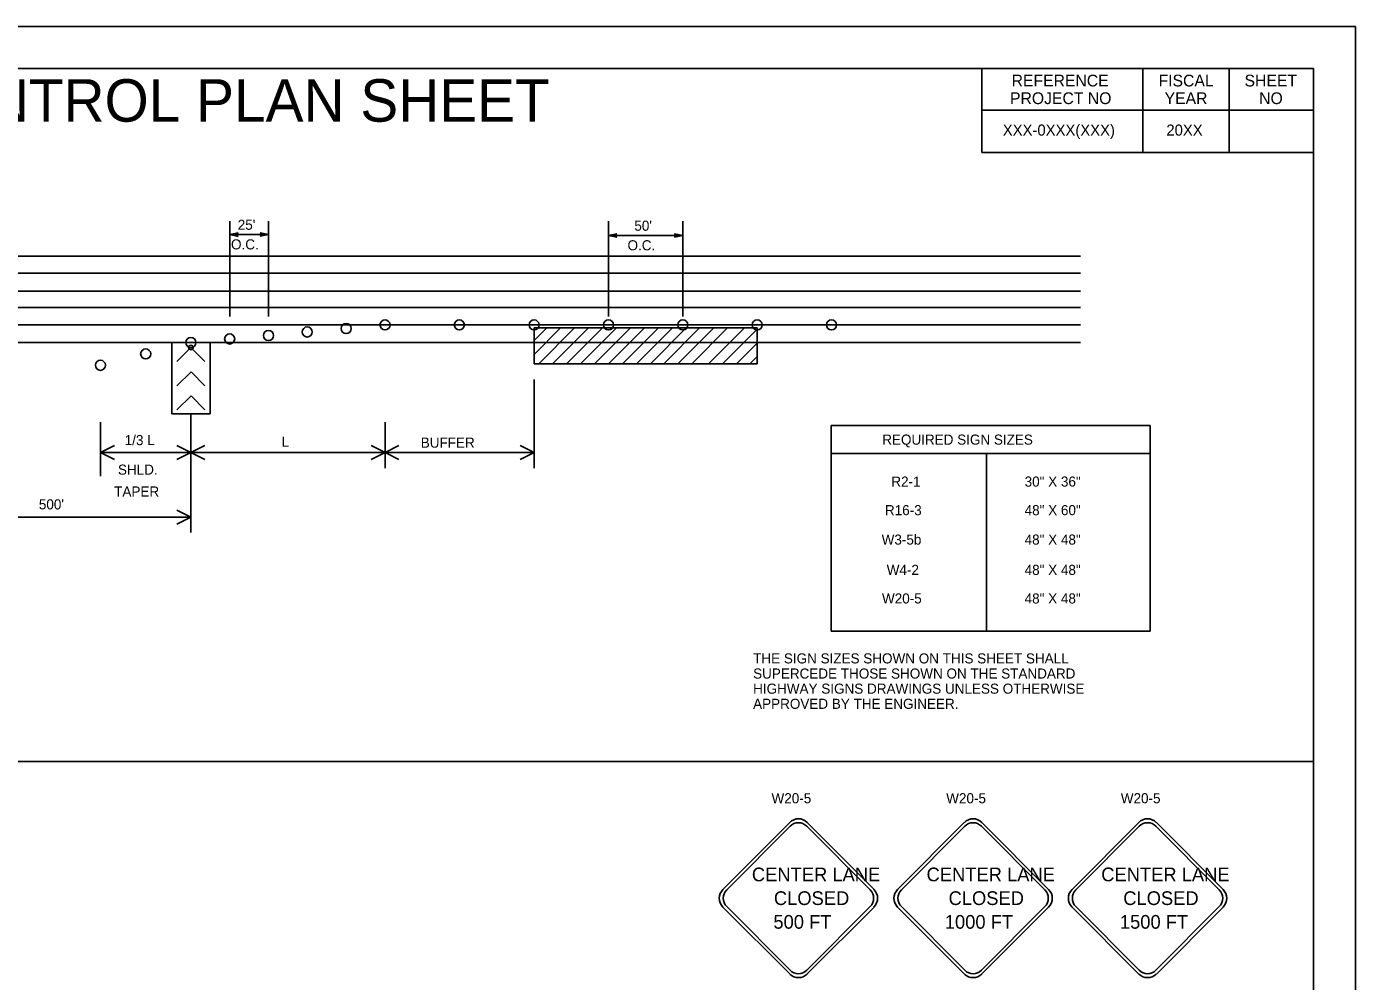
# Model space of a CAD drawing. Extents: x 0 to 34, y 0 to 22.
# Drawn here: x 18.19 to 34, y 10.64 to 22 of the extents above; entities that cross this region are included whole.
import ezdxf

# ---------------------------------------------------------------- set-up
doc = ezdxf.new("R2010")
doc.units = 0
for name, color, linetype in [('ANNO-SHT', 7, 'Continuous'), ('ANNO-TXT', 7, 'Continuous'), ('Default', 7, 'Continuous'), ('Level 1', 7, 'Continuous'), ('Level 32', 7, 'Continuous'), ('PlotBorder', 7, 'Continuous'), ('SHADE-GENERIC', 7, 'Continuous'), ('SHT-BNDRY', 7, 'Continuous'), ('SHT-FENCE', 7, 'Continuous')]:
    doc.layers.add(name, color=color, linetype=linetype)

msp = doc.modelspace()

# ---------------------------------------------------------------- linework, layer by layer
at = {"layer": 'Default'}
for p, q in [((29.554, 21.5), (29.554, 20.501)), ((31.471, 21.006), (31.471, 21.5)), ((32.5, 21.006), (32.5, 21.5)), ((33.5, 21.006), (29.554, 21.006)), ((31.471, 21.006), (31.471, 20.501)), ((32.5, 21.006), (32.5, 20.501)), ((33.5, 20.501), (29.554, 20.501))]:
    msp.add_line(p, q, dxfattribs=at)
at = {"layer": 'Level 1'}
for p, q in [((20.608, 18.553), (20.608, 19.685)), ((21.07, 18.553), (21.07, 19.685)), ((25.114, 18.553), (25.114, 19.685)), ((25.998, 18.553), (25.998, 19.685)), ((20.709, 19.546), (20.608, 19.526)), ((20.608, 19.526), (21.07, 19.526)), ((20.608, 19.526), (20.709, 19.505)), ((20.668, 19.526), (20.709, 19.546)), ((20.709, 19.505), (20.668, 19.526)), ((21.07, 19.526), (20.969, 19.547)), ((20.969, 19.547), (21.01, 19.526)), ((21.01, 19.526), (20.969, 19.506)), ((20.969, 19.506), (21.07, 19.526)), ((25.214, 19.535), (25.114, 19.515)), ((25.114, 19.515), (25.998, 19.515)), ((25.114, 19.515), (25.214, 19.494)), ((25.174, 19.515), (25.214, 19.535)), ((25.214, 19.494), (25.174, 19.515)), ((25.998, 19.515), (25.898, 19.536)), ((25.898, 19.536), (25.939, 19.515)), ((25.939, 19.515), (25.898, 19.495)), ((25.898, 19.495), (25.998, 19.515)), ((2.124, 19.271), (30.729, 19.271)), ((2.124, 19.067), (30.729, 19.067)), ((2.124, 18.852), (30.729, 18.852)), ((11.776, 18.852), (30.137, 18.852)), ((2.124, 18.66), (30.729, 18.66)), ((2.124, 18.66), (20.075, 18.66)), ((20.529, 18.66), (30.137, 18.66)), ((2.124, 18.452), (30.729, 18.452)), ((24.229, 18.417), (24.229, 17.988)), ((24.229, 18.417), (26.884, 18.417)), ((26.884, 18.417), (26.884, 17.988)), ((2.124, 18.243), (30.729, 18.243)), ((19.921, 17.395), (19.921, 18.244)), ((19.921, 18.244), (20.374, 18.244)), ((19.981, 18.016), (20.147, 18.183)), ((20.147, 18.183), (20.314, 18.016)), ((20.374, 18.244), (20.374, 17.395)), ((19.981, 17.726), (20.148, 17.893)), ((20.148, 17.893), (20.314, 17.726)), ((24.229, 17.988), (26.884, 17.988)), ((24.229, 17.803), (24.229, 16.748)), ((19.981, 17.442), (20.148, 17.609)), ((20.148, 17.609), (20.314, 17.442)), ((20.374, 17.395), (19.921, 17.395)), ((20.147, 17.395), (20.147, 15.984)), ((19.07, 17.295), (19.07, 16.652)), ((22.456, 17.295), (22.456, 16.748)), ((27.765, 17.255), (31.56, 17.255)), ((27.765, 17.255), (27.765, 14.811)), ((31.56, 17.255), (31.56, 14.811)), ((19.07, 16.934), (24.229, 16.934)), ((27.765, 16.921), (31.56, 16.921)), ((29.611, 16.921), (29.611, 14.811)), ((27.765, 14.811), (31.56, 14.811)), ((1.25, 13.261), (33.5, 13.261)), ((26.476, 11.739), (27.27, 12.536)), ((26.521, 11.734), (27.275, 12.491)), ((27.473, 12.491), (28.228, 11.734)), ((27.479, 12.536), (28.273, 11.739)), ((28.554, 11.739), (29.347, 12.536)), ((28.599, 11.734), (29.353, 12.491)), ((29.551, 12.491), (30.306, 11.734)), ((29.557, 12.536), (30.35, 11.739)), ((30.629, 11.739), (31.423, 12.536)), ((30.674, 11.734), (31.428, 12.491)), ((31.626, 12.491), (32.381, 11.734)), ((31.632, 12.536), (32.425, 11.739)), ((27.27, 10.733), (26.476, 11.529)), ((27.275, 10.778), (26.521, 11.535)), ((28.228, 11.535), (27.473, 10.778)), ((28.273, 11.529), (27.479, 10.733)), ((29.347, 10.733), (28.554, 11.529)), ((29.353, 10.778), (28.599, 11.535)), ((30.306, 11.535), (29.551, 10.778)), ((30.35, 11.529), (29.557, 10.733)), ((31.423, 10.732), (30.629, 11.529)), ((31.428, 10.778), (30.674, 11.535)), ((32.381, 11.535), (31.626, 10.778)), ((32.425, 11.529), (31.632, 10.732))]:
    msp.add_line(p, q, dxfattribs=at)
for points in [[(24.229, 18.1), (24.545, 18.417)], [(24.229, 18.267), (24.379, 18.417)], [(24.284, 17.988), (24.711, 18.417)], [(24.45, 17.988), (24.877, 18.417)], [(24.616, 17.988), (25.043, 18.417)], [(24.783, 17.988), (25.209, 18.417)], [(24.949, 17.988), (25.376, 18.417)], [(25.115, 17.988), (25.542, 18.417)], [(25.281, 17.988), (25.708, 18.417)], [(25.447, 17.988), (25.874, 18.417)], [(25.614, 17.988), (26.04, 18.417)], [(25.771, 17.989), (26.198, 18.417)], [(25.94, 17.989), (26.366, 18.417)], [(26.106, 17.989), (26.532, 18.417)], [(26.305, 17.988), (26.732, 18.417)], [(26.471, 17.988), (26.884, 18.403)], [(26.637, 17.988), (26.884, 18.236)], [(26.795, 17.989), (26.884, 18.078)], [(19.237, 17.017), (19.07, 16.934), (19.237, 16.85)], [(19.981, 16.85), (20.147, 16.934), (19.981, 17.017)], [(20.314, 17.017), (20.147, 16.934), (20.314, 16.85)], [(22.29, 16.85), (22.456, 16.934), (22.29, 17.017)], [(22.622, 17.017), (22.456, 16.934), (22.622, 16.85)], [(24.063, 16.85), (24.229, 16.934), (24.063, 17.017)], [(19.981, 16.082), (20.147, 16.165), (19.981, 16.248)]]:
    msp.add_lwpolyline(points, dxfattribs=at)
for centre, major_axis in [((25.999, 18.452), (0, 0.0602)), ((26.883, 18.452), (0, 0.0602)), ((20.147, 18.183), (0, 0.0271))]:
    msp.add_ellipse(centre, major_axis=major_axis, ratio=0.996122, dxfattribs=at)
for centre, major_axis, start_param, end_param in [((27.374, 12.431), (0, -0.148), 2.356194, 3.926991), ((27.374, 12.391), (0, -0.141), 2.356194, 3.926991), ((29.452, 12.431), (0, -0.148), 2.356194, 3.926991), ((29.452, 12.391), (0, -0.141), 2.356194, 3.926991), ((31.527, 12.431), (0, -0.148), 2.356194, 3.926991), ((31.527, 12.391), (0, -0.141), 2.356194, 3.926991), ((26.58, 11.634), (0, -0.148), 3.926991, 5.497787), ((26.62, 11.634), (0, -0.141), 3.926991, 5.497787), ((28.128, 11.634), (0, 0.141), 3.926991, 5.497787), ((28.168, 11.634), (0, 0.148), 3.926991, 5.497787), ((28.658, 11.634), (0, -0.148), 3.926991, 5.497787), ((28.698, 11.634), (0, -0.141), 3.926991, 5.497787), ((30.206, 11.634), (0, 0.141), 3.926991, 5.497787), ((30.246, 11.634), (0, 0.148), 3.926991, 5.497787), ((30.733, 11.634), (0, -0.148), 3.926991, 5.497787), ((30.773, 11.634), (0, -0.141), 3.926991, 5.497787), ((32.281, 11.634), (0, 0.141), 3.926991, 5.497787), ((32.321, 11.634), (0, 0.148), 3.926991, 5.497787), ((27.374, 10.877), (0, -0.141), 5.497787, 7.068583), ((29.452, 10.877), (0, -0.141), 5.497787, 7.068583), ((31.527, 10.877), (0, -0.141), 5.497787, 7.068583), ((27.374, 10.837), (0, -0.148), 5.497787, 7.068583), ((29.452, 10.837), (0, -0.148), 5.497787, 7.068583), ((31.527, 10.837), (0, -0.148), 5.497787, 7.068583)]:
    msp.add_ellipse(centre, major_axis=major_axis, ratio=0.996122, start_param=start_param, end_param=end_param, dxfattribs=at)
at = {"layer": 'Level 32'}
msp.add_line((20.147, 16.165), (16.916, 16.165), dxfattribs=at)
at = {"layer": 'PlotBorder'}
msp.add_lwpolyline([(0, 0), (34, 0), (34, 22), (0, 22)], close=True, dxfattribs=at)
at = {"layer": 'SHADE-GENERIC'}
for centre in [(22.456, 18.452), (23.34, 18.452), (24.229, 18.452), (25.114, 18.452), (25.998, 18.452), (26.883, 18.452), (27.768, 18.452), (20.608, 18.285), (21.07, 18.326), (21.531, 18.368), (21.993, 18.41), (20.147, 18.243), (19.07, 17.972), (19.609, 18.107)]:
    msp.add_ellipse(centre, major_axis=(0, 0.0602), ratio=0.996122, dxfattribs=at)
at = {"layer": 'SHT-BNDRY'}
msp.add_lwpolyline([(1.25, 0.5), (33.5, 0.5), (33.5, 21.5), (1.25, 21.5)], close=True, dxfattribs=at)
at = {"layer": 'SHT-FENCE'}
msp.add_lwpolyline([(0, 22), (34, 22), (34, 0), (0, 0)], close=True, dxfattribs=at)

# ---------------------------------------------------------------- texts
at = {"layer": 'ANNO-SHT'}
msp.add_text('TEMPORARY TRAFFIC CONTROL PLAN SHEET', height=0.50546, dxfattribs=at).set_placement((9.206, 20.869))
at = {"layer": 'ANNO-TXT'}
for s, p in [('XXX-0XXX(XXX)', (29.805, 20.703)), ('20XX', (31.751, 20.703))]:
    msp.add_text(s, height=0.132, dxfattribs=at).set_placement(p)
at = {"layer": 'Default'}
for s, p in [('REFERENCE', (29.91, 21.288)), ('FISCAL', (31.658, 21.288)), ('SHEET', (32.681, 21.288)), ('PROJECT NO', (29.891, 21.078)), ('YEAR', (31.73, 21.078)), ('NO', (32.855, 21.078))]:
    msp.add_text(s, height=0.14, dxfattribs=at).set_placement(p)
at = {"layer": 'Level 1'}
for s, height, p in [("25'", 0.12, (20.704, 19.583)), ("50'", 0.12, (25.422, 19.572)), ('O.C.', 0.12, (20.624, 19.35)), ('O.C.', 0.12, (25.341, 19.339)), ('1/3 L', 0.12, (19.359, 17.022)), ('L', 0.12, (21.226, 17.004)), ('BUFFER', 0.12, (22.881, 16.992)), ('REQUIRED SIGN SIZES', 0.12, (28.371, 17.028)), ('SHLD.', 0.12, (19.279, 16.671)), ('R2-1', 0.12, (28.479, 16.529)), ('30" X 36"', 0.12, (30.065, 16.529)), ('TAPER', 0.12, (19.234, 16.411)), ("500'", 0.12, (18.338, 16.258)), ('R16-3', 0.12, (28.403, 16.189)), ('48" X 60"', 0.12, (30.065, 16.189)), ('W3-5b', 0.12, (28.364, 15.839)), ('48" X 48"', 0.12, (30.065, 15.839)), ('W4-2', 0.12, (28.424, 15.479)), ('48" X 48"', 0.12, (30.065, 15.479)), ('W20-5', 0.12, (28.368, 15.139)), ('48" X 48"', 0.12, (30.065, 15.139)), ('THE SIGN SIZES SHOWN ON THIS SHEET SHALL ', 0.12, (26.835, 14.426)), ('SUPERCEDE THOSE SHOWN ON THE STANDARD ', 0.12, (26.835, 14.246)), ('HIGHWAY SIGNS DRAWINGS UNLESS OTHERWISE ', 0.12, (26.835, 14.066)), ('APPROVED BY THE ENGINEER.', 0.12, (26.835, 13.886)), ('W20-5', 0.12, (27.054, 12.763)), ('W20-5', 0.12, (29.132, 12.763)), ('W20-5', 0.12, (31.209, 12.763)), ('CENTER LANE', 0.16311, (26.82, 11.835)), ('CENTER LANE', 0.16311, (28.898, 11.835)), ('CENTER LANE', 0.16311, (30.976, 11.835)), ('CLOSED', 0.1631, (27.082, 11.553)), ('CLOSED', 0.1631, (29.16, 11.553)), ('CLOSED', 0.1631, (31.238, 11.553)), ('500 FT', 0.1631, (27.076, 11.271)), ('1000 FT', 0.1631, (29.115, 11.271)), ('1500 FT', 0.1631, (31.198, 11.271))]:
    msp.add_text(s, height=height, dxfattribs=at).set_placement(p)

doc.saveas('drawing.dxf')
